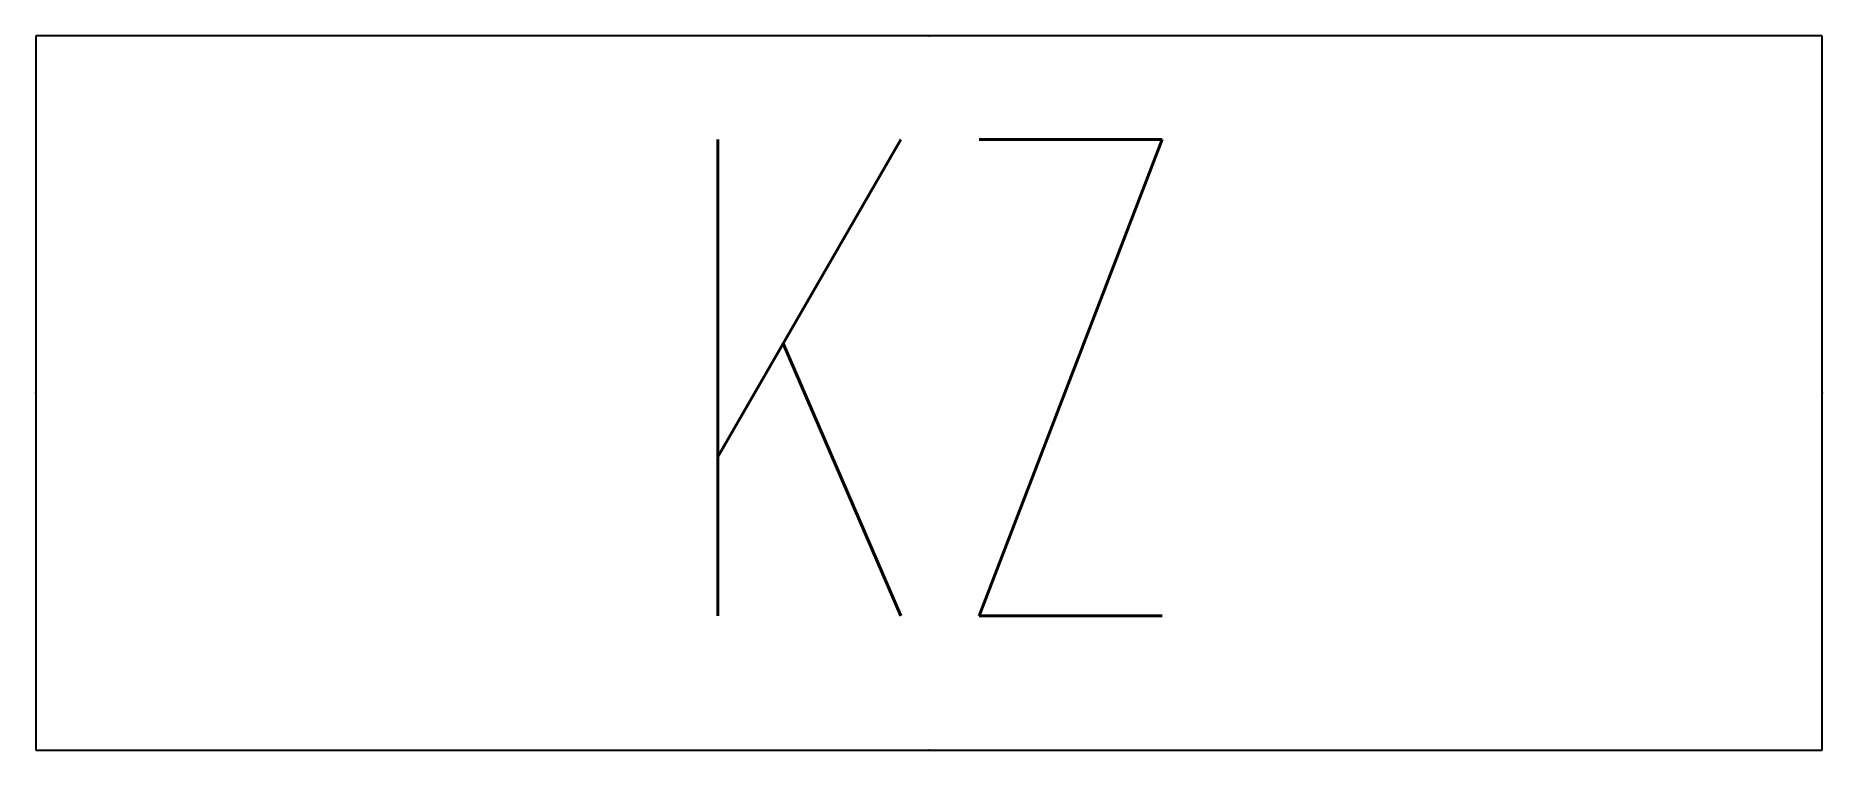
# Model space of a CAD drawing. Extents: x -452 to 452, y 0 to 362.
import ezdxf
from ezdxf.enums import TextEntityAlignment as Align

# ---------------------------------------------------------------- set-up
doc = ezdxf.new("R2010")
doc.units = 0
doc.header["$LTSCALE"] = 1000
doc.header["$MEASUREMENT"] = 0
doc.layers.add('EQUIP-安防', color=3, linetype='Continuous')
doc.layers.get('0').off()
doc.styles.add('_TCH_LABEL', font='COMPLEX', dxfattribs={"bigfont": 'GBCBIG'})
doc.styles.add('_TEL_DIM', font='SIMPLEX', dxfattribs={"width": 0.8, "height": 3.5, "bigfont": 'HZTXT'})

# ---------------------------------------------------------------- blocks, each defined once
blk = doc.blocks.new('$equip$00001413')
for p, q in [((0.75, 0.6), (-0.75, 0.6)), ((-0.75, 0.6), (-0.75, 0)), ((0.75, 0), (0.75, 0.6)), ((-0.75, 0), (0.75, 0))]:
    blk.add_line(p, q)
for p in [(0, 0.6), (-0.75, 0.3), (0.75, 0.3), (0, 0)]:
    blk.add_point(p)
at = {"style": '_TCH_LABEL', "flags": 9}
blk.add_attdef('A', (0, 0), '', height=0.00002, dxfattribs=at)
blk = doc.blocks.new('$equip_U$00000028')
at = {"layer": 'EQUIP-安防'}
for p in [(0, 0.6), (-0.75, 0.3), (0.75, 0.3), (0, 0)]:
    blk.add_point(p, dxfattribs=at)
at = {"layer": 'EQUIP-安防', "color": 3}
blk.add_blockref('$equip$00001413', (0, 0), dxfattribs=at)
at = {"layer": 'EQUIP-安防', "color": 7, "style": '_TEL_DIM', "width": 0.64}
blk.add_text('KZ', height=0.4, dxfattribs=at).set_placement((-0.2212, 0.113))
at = {"layer": 'EQUIP-安防', "style": '_TEL_DIM', "flags": 1}
blk.add_attdef('A', text='', height=0.0000133, dxfattribs=at).set_placement((0, 0), align=Align.MIDDLE_CENTER)

msp = doc.modelspace()

# ---------------------------------------------------------------- block references
at = {"layer": 'EQUIP-安防', "xscale": 603.0090450090449, "yscale": 603.0090450090449, "zscale": 603.0090450090449}
msp.add_blockref('$equip_U$00000028', (0, 0), dxfattribs=at)

doc.saveas('drawing.dxf')
